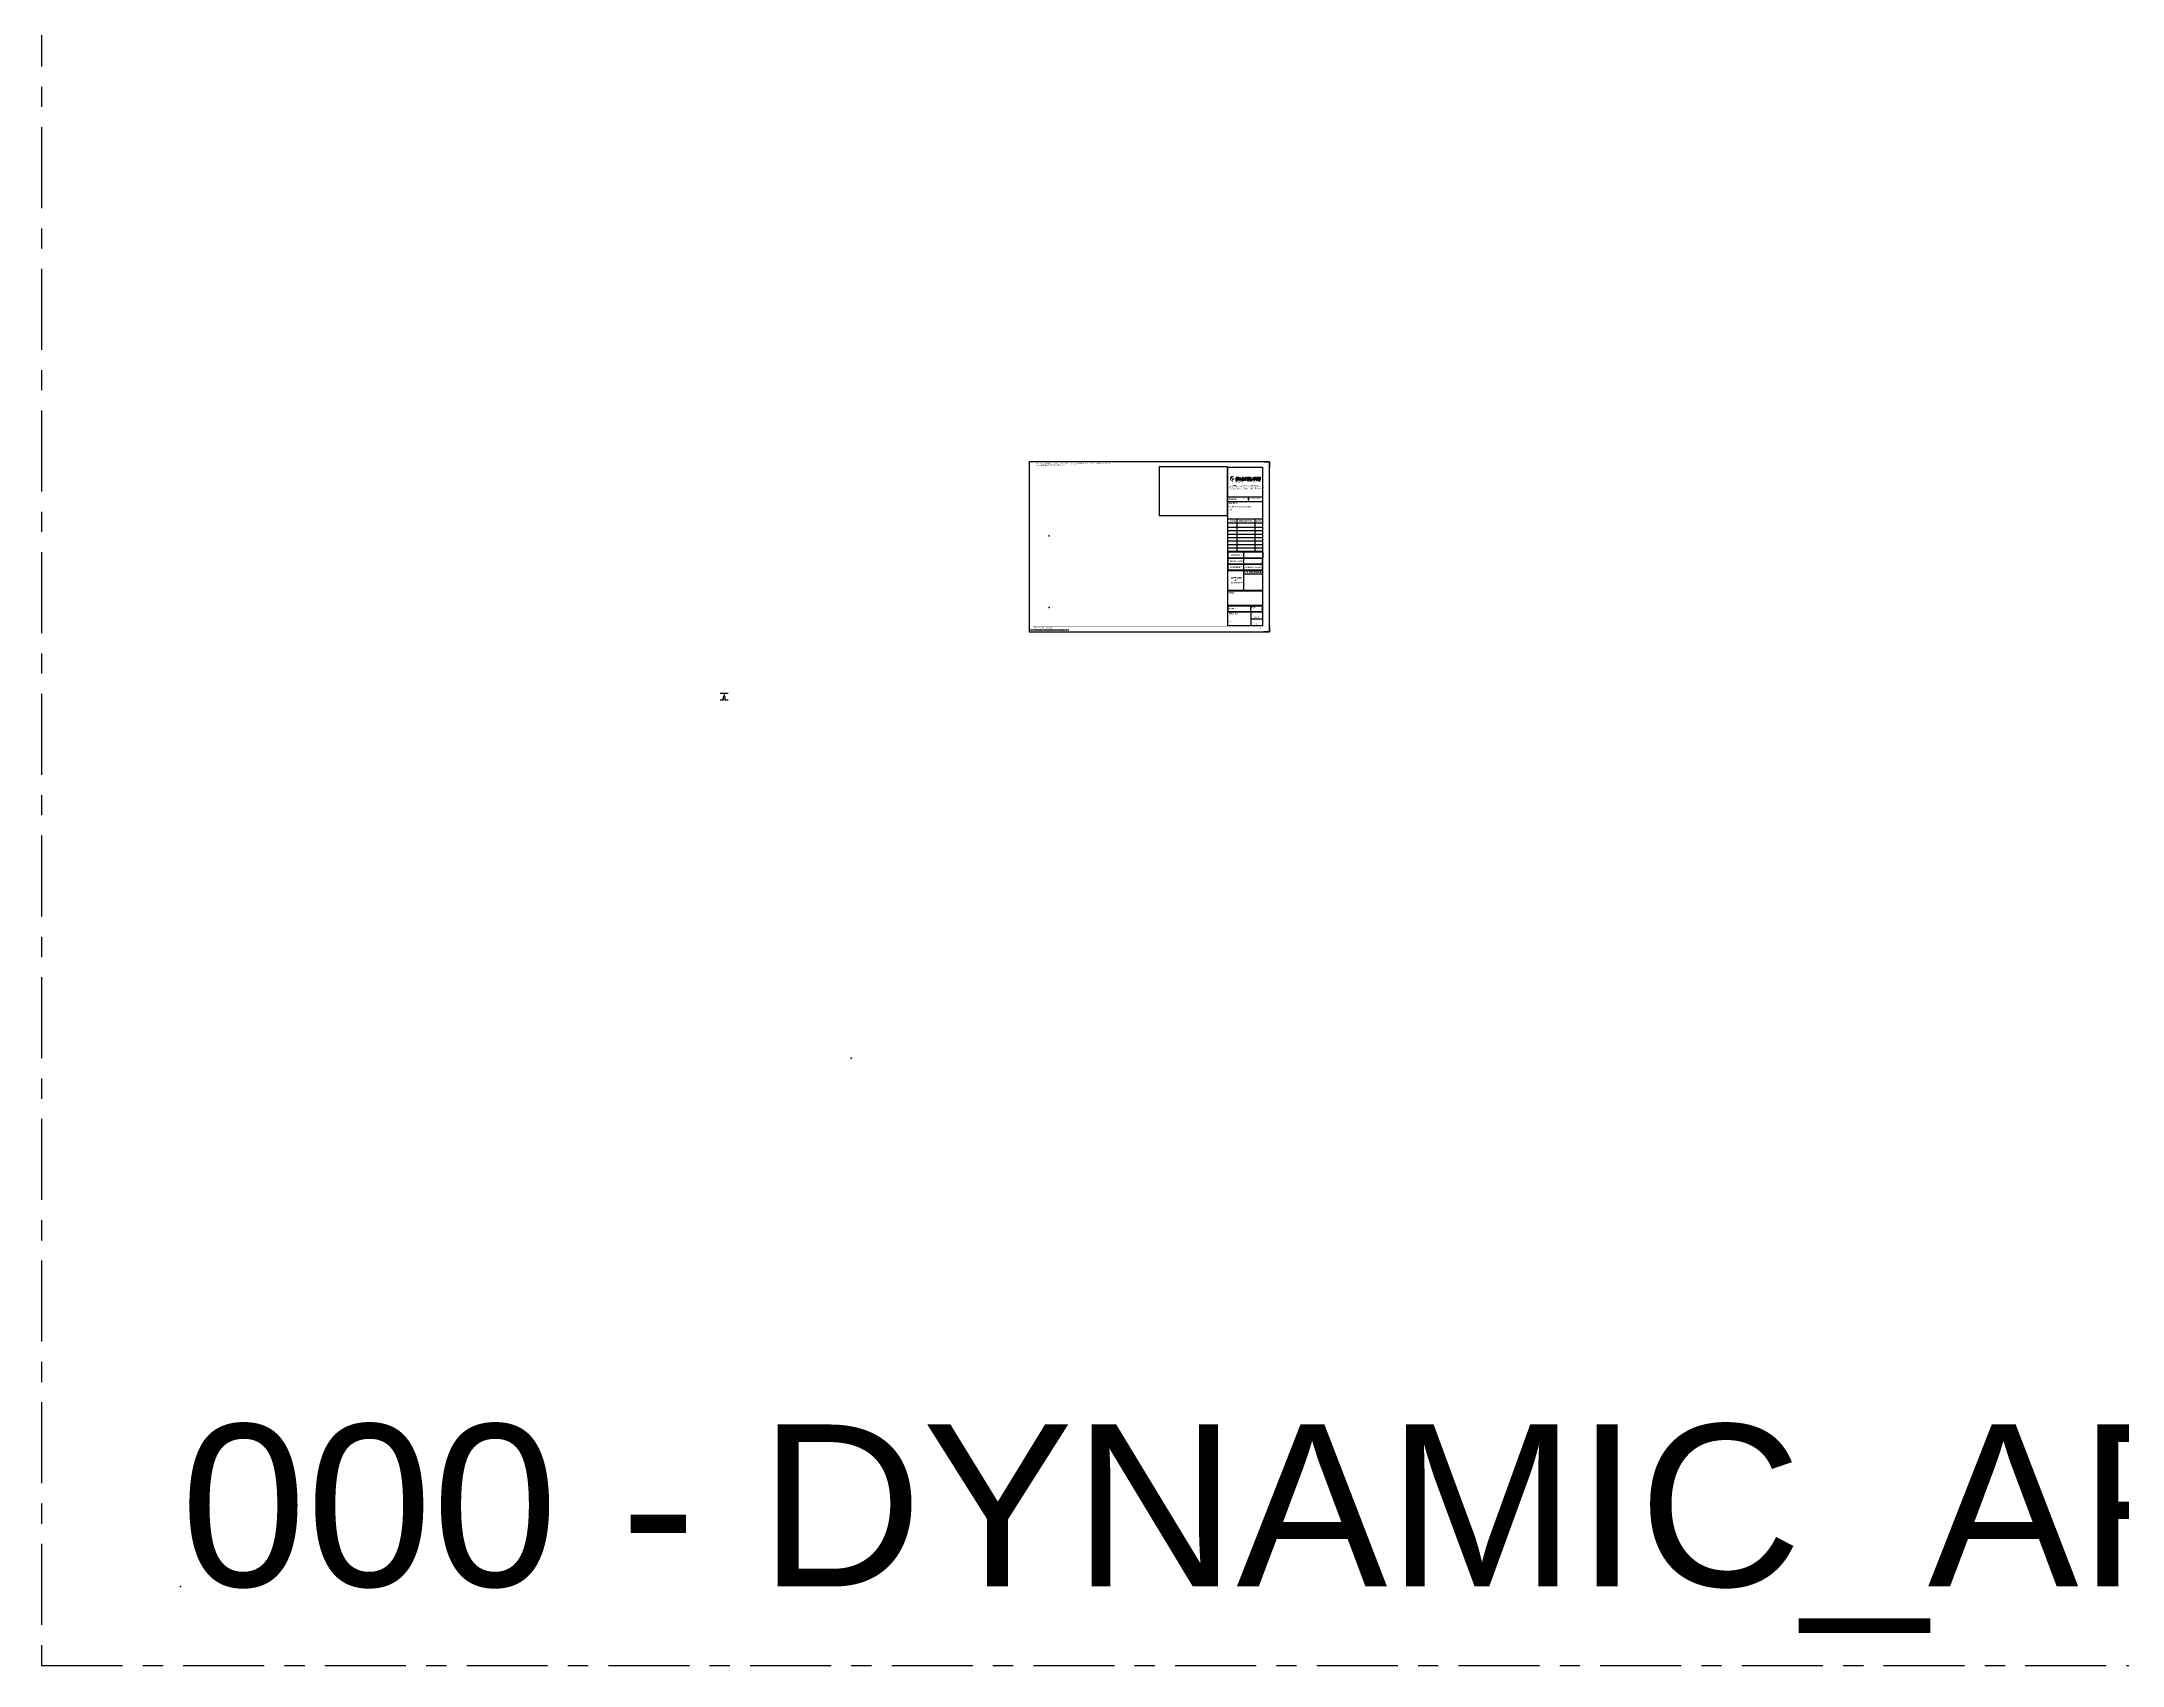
# Model space of a CAD drawing. Header units: millimetres. Extents: x -244126 to 368105, y -173968 to 259060.
# Drawn here: x -32876 to -20026, y 76552 to 86580 of the extents above; entities that cross this region are included whole.
import ezdxf
from ezdxf.enums import TextEntityAlignment as Align

# ---------------------------------------------------------------- set-up
doc = ezdxf.new("R2010")
doc.units = ezdxf.units.MM
doc.header["$MEASUREMENT"] = 0
for name, pattern in [('005_GG_TA_LINE', [13.75, 5, -1.25, 1.25, -1.25, 5]), ('BORDER2', [22.225, 6.35, -3.175, 6.35, -3.175, 0, -3.175]), ('SLD-Solid', [0]), ('TA_G_001.00_GG_TA_L_INE', [2.95, 1.1, -0.25, 0.25, -0.25, 1.1]), ('TA_HL_003.00000', [19.5, 10.65, -8.85])]:
    doc.linetypes.add(name, pattern=pattern)
for name, color, linetype in [('000 - H A T C H', 8, 'Continuous'), ('000 - L I N E 0.1', 1, 'Continuous'), ('000 - T E X T', 4, 'Continuous'), ('000 - TITLEBLOCK', 4, 'Continuous'), ('001 - ASCESSORIES', 1, 'Continuous')]:
    doc.layers.add(name, color=color, linetype=linetype)
doc.styles.add('century gothic111111', font='CordiaUPC.ttf')
doc.styles.add('Cetury Gothic', font='GOTHIC.TTF')
doc.styles.add('MtXpl_Century_Gothic', font='GOTHICB.TTF')
doc.styles.get("Standard").update_dxf_attribs({"font": 'arial.ttf'})
doc.styles.add('TA', font='Cordia New.ttf', dxfattribs={"height": 4.5})

# ---------------------------------------------------------------- blocks, each defined once
blk = doc.blocks.new('000 - ASSCESSORIES_FAMELINE_ALC-CARRIER_FOR_12x50mm._TOP_VIEW')
at = {"layer": '001 - ASCESSORIES', "color": 0}
for p, q in [((0, 50), (0, 0)), ((40, 50), (40, 31)), ((40, 19), (40, 0))]:
    blk.add_line(p, q, dxfattribs=at)
at = {"layer": '001 - ASCESSORIES', "color": 0, "linetype": 'SLD-Solid', "lineweight": 15}
blk.add_line((32, 19), (31, 19), dxfattribs=at)
at = {"layer": '001 - ASCESSORIES', "color": 0}
for points in [[(40, 31), (20, 31), (20, 19), (40, 19)], [(34, 19), (30, 20), (30, 19)], [(32, 19), (30, 19)]]:
    blk.add_lwpolyline(points, dxfattribs=at)
at = {"layer": '001 - ASCESSORIES', "color": 0, "linetype": 'SLD-Solid', "lineweight": 15}
blk.add_arc((270, 855), 869, 253.9699, 254.0359, dxfattribs=at)
at = {"layer": 'Defpoints', "color": 250}
blk.add_lwpolyline([(-2, 25), (22, 25)], dxfattribs=at)
blk = doc.blocks.new('*U1761')
at = {"color": 0, "linetype": '005_GG_TA_LINE'}
blk.add_lwpolyline([(0, 0), (1000, 0), (1000, 200), (0, 200)], close=True, dxfattribs=at)
for p in [(50, 37.5), (8.58, 4.88)]:
    blk.add_point(p, dxfattribs=at)
blk.add_attdef('NAMEBLK', (8.58, 4.88), '', height=10, dxfattribs=at)
blk = doc.blocks.new('A$Cfd196da9')
at = {"color": 0, "linetype": 'ByBlock', "const_width": 0.1}
blk.add_lwpolyline([(-143.5, -98), (96.5, -98), (96.5, 99), (-143.5, 99)], close=True, dxfattribs=at)
blk = doc.blocks.new('A$C5e861bfc')
h = blk.add_hatch(color=3)
h.dxf.hatch_style = 1
h.set_gradient(color1=(51, 51, 51), color2=(132, 132, 132), tint=1, name='INVHEMISPHERICAL')
edge = h.paths.add_edge_path()
edge.add_spline(control_points=[(5.5, -18.7), (5.4, -18.6), (5.2, -18.3), (4.9, -17.7), (4.6, -16.9), (4.4, -16.1), (4.6, -15.3), (4.9, -14.5), (5.5, -13.7), (6.6, -13), (7.5, -12.7), (8.1, -12.5)], knot_values=[0, 0, 0, 0, 3.999368, 8.221458, 16.423435, 22.935826, 28.683381, 35.030362, 41.70231, 52.106571, 65.045306, 65.045306, 65.045306, 65.045306], degree=3, periodic=0)
edge.add_line((8.1, -12.5), (5.6, -11.3))
edge.add_spline(control_points=[(5.6, -11.3), (5.3, -11.5), (4.7, -11.7), (4, -12.4), (3.4, -13.1), (3.1, -14), (3.1, -14.9), (3.3, -15.8), (3.8, -16.7), (4.4, -17.5), (4.9, -18.1), (5.3, -18.5), (5.5, -18.7)], knot_values=[0, 0, 0, 0, 7.114643, 15.455222, 22.761373, 29.246418, 36.248595, 42.954952, 52.716962, 59.173886, 65.493194, 72.469008, 72.469008, 72.469008, 72.469008], degree=3, periodic=0)
edge = h.paths.add_edge_path(flags=16)
edge.add_spline(control_points=[(6.5, -13), (6.4, -12.9), (6.2, -12.9), (5.7, -12.8), (5, -12.9), (4.2, -13), (3.7, -13.3), (3.5, -13.4)], knot_values=[0, 0, 0, 0, 1.056476, 5.025479, 11.599149, 18.811417, 24.352285, 24.352285, 24.352285, 24.352285], degree=3, periodic=0)
edge.add_spline(control_points=[(3.5, -13.4), (3.5, -13.4), (3.5, -13.4), (3.6, -13.2), (3.7, -13.1), (3.9, -12.8), (4, -12.7), (4.3, -12.4), (4.4, -12.2), (4.7, -12), (4.8, -12), (5, -11.8), (5.1, -11.8), (5.3, -11.7), (5.4, -11.6), (5.5, -11.5), (5.6, -11.5), (5.6, -11.5)], knot_values=[0.636744, 0.636744, 0.636744, 0.636744, 1.528083, 1.528083, 5.150301, 5.150301, 9.845601, 9.845601, 15.15015, 15.15015, 17.802424, 17.802424, 20.454698, 20.454698, 23.491903, 23.491903, 24.373762, 24.373762, 24.373762, 24.373762], degree=3, periodic=0)
edge.add_line((5.6, -11.5), (7.6, -12.5))
edge.add_spline(control_points=[(7.6, -12.5), (7.5, -12.5), (7.4, -12.6), (7, -12.7), (6.7, -12.8), (6.5, -13)], knot_values=[3.151221, 3.151221, 3.151221, 3.151221, 5.963358, 5.963358, 12.618488, 12.618488, 12.618488, 12.618488], degree=3, periodic=0)
h = blk.add_hatch(color=253)
h.dxf.hatch_style = 1
edge = h.paths.add_edge_path()
edge.add_spline(control_points=[(5.6, -11.5), (5.6, -11.5), (5.5, -11.5), (5.4, -11.6), (5.3, -11.7), (5.1, -11.8), (5, -11.8), (4.8, -12), (4.7, -12), (4.4, -12.2), (4.3, -12.4), (4, -12.7), (3.9, -12.8), (3.7, -13.1), (3.6, -13.2), (3.5, -13.4), (3.5, -13.4), (3.5, -13.4)], knot_values=[0.636744, 0.636744, 0.636744, 0.636744, 1.518603, 1.518603, 4.555808, 4.555808, 7.208082, 7.208082, 9.860357, 9.860357, 15.164905, 15.164905, 19.860205, 19.860205, 23.482423, 23.482423, 24.373762, 24.373762, 24.373762, 24.373762], degree=3, periodic=0)
edge.add_spline(control_points=[(3.5, -13.4), (3.7, -13.3), (4.2, -13), (5, -12.9), (5.7, -12.8), (6.2, -12.9), (6.4, -12.9), (6.5, -13)], knot_values=[0, 0, 0, 0, 5.540868, 12.753135, 19.326806, 23.295809, 24.352285, 24.352285, 24.352285, 24.352285], degree=3, periodic=0)
edge.add_spline(control_points=[(6.5, -13), (6.7, -12.8), (7, -12.7), (7.4, -12.6), (7.5, -12.5), (7.6, -12.5)], knot_values=[3.151221, 3.151221, 3.151221, 3.151221, 9.806351, 9.806351, 12.618488, 12.618488, 12.618488, 12.618488], degree=3, periodic=0)
edge.add_line((7.6, -12.5), (5.6, -11.5))
edge = h.paths.add_edge_path()
edge.add_spline(control_points=[(7.1, -14.3), (7.1, -14.3), (7.1, -14.3), (7, -14.4), (6.9, -14.4), (6.7, -14.5), (6.6, -14.6), (6.5, -14.7), (6.4, -14.7), (6.2, -14.9), (6, -15), (5.8, -15.2), (5.7, -15.4), (5.5, -15.6), (5.5, -15.7), (5.4, -15.8), (5.4, -15.9), (5.4, -15.9)], knot_values=[0.636744, 0.636744, 0.636744, 0.636744, 1.518603, 1.518603, 4.555808, 4.555808, 7.208082, 7.208082, 9.860357, 9.860357, 15.164905, 15.164905, 19.860205, 19.860205, 23.482423, 23.482423, 24.373762, 24.373762, 24.373762, 24.373762], degree=3, periodic=0)
edge.add_spline(control_points=[(5.4, -15.9), (5.4, -15.9), (5.5, -15.8), (5.5, -15.8)], knot_values=[0, 0, 0, 0, 1.522018, 1.522018, 1.522018, 1.522018], degree=3, periodic=0)
edge.add_spline(control_points=[(5.5, -15.8), (5.6, -15.7), (5.7, -15.7), (5.8, -15.7)], knot_values=[1.522018, 1.522018, 1.522018, 1.522018, 4.566053, 4.566053, 4.566053, 4.566053], degree=3, periodic=0)
edge.add_spline(control_points=[(5.8, -15.7), (5.8, -15.6), (5.9, -15.6), (6, -15.6), (6.1, -15.5)], knot_values=[4.566053, 4.566053, 4.566053, 4.566053, 5.540868, 7.610089, 7.610089, 7.610089, 7.610089], degree=3, periodic=0)
edge.add_spline(control_points=[(6.1, -15.5), (6.2, -15.5), (6.3, -15.5), (6.4, -15.5)], knot_values=[7.610089, 7.610089, 7.610089, 7.610089, 10.654125, 10.654125, 10.654125, 10.654125], degree=3, periodic=0)
edge.add_spline(control_points=[(6.4, -15.5), (6.5, -15.5), (6.7, -15.4), (6.8, -15.4), (6.9, -15.4)], knot_values=[10.654125, 10.654125, 10.654125, 10.654125, 12.753135, 15.220178, 15.220178, 15.220178, 15.220178], degree=3, periodic=0)
edge.add_spline(control_points=[(6.9, -15.4), (7.1, -15.4), (7.2, -15.4), (7.4, -15.4), (7.4, -15.4)], knot_values=[15.220178, 15.220178, 15.220178, 15.220178, 19.326806, 19.786231, 19.786231, 19.786231, 19.786231], degree=3, periodic=0)
edge.add_spline(control_points=[(7.4, -15.4), (7.5, -15.4), (7.6, -15.4), (7.6, -15.4)], knot_values=[19.786231, 19.786231, 19.786231, 19.786231, 22.069258, 22.069258, 22.069258, 22.069258], degree=3, periodic=0)
edge.add_spline(control_points=[(7.6, -15.4), (7.7, -15.4), (7.7, -15.4), (7.8, -15.5), (7.8, -15.5)], knot_values=[22.069258, 22.069258, 22.069258, 22.069258, 23.295809, 23.591276, 23.591276, 23.591276, 23.591276], degree=3, periodic=0)
edge.add_spline(control_points=[(7.8, -15.5), (7.8, -15.5), (7.8, -15.5), (7.9, -15.5)], knot_values=[23.591276, 23.591276, 23.591276, 23.591276, 24.352285, 24.352285, 24.352285, 24.352285], degree=3, periodic=0)
edge.add_spline(control_points=[(7.9, -15.5), (8.1, -15.4), (8.3, -15.3), (8.6, -15.2), (8.7, -15.1), (8.8, -15.1)], knot_values=[3.151221, 3.151221, 3.151221, 3.151221, 9.806351, 9.806351, 12.618488, 12.618488, 12.618488, 12.618488], degree=3, periodic=0)
edge.add_line((8.8, -15.1), (7.1, -14.3))
h = blk.add_hatch(color=3)
h.dxf.hatch_style = 1
h.set_gradient(color1=(51, 51, 51), color2=(132, 132, 132), tint=1, name='INVHEMISPHERICAL')
edge = h.paths.add_edge_path()
edge.add_spline(control_points=[(7.1, -20.2), (7, -20.1), (6.8, -19.9), (6.5, -19.4), (6.3, -18.8), (6.2, -18), (6.3, -17.4), (6.5, -16.8), (7.1, -16.1), (8, -15.5), (8.7, -15.3), (9.2, -15.1)], knot_values=[0, 0, 0, 0, 3.28902, 6.761203, 13.506384, 18.862075, 23.588778, 28.808439, 34.295348, 42.851654, 53.492273, 53.492273, 53.492273, 53.492273], degree=3, periodic=0)
edge.add_line((9.2, -15.1), (7.1, -14.1))
edge.add_spline(control_points=[(7.1, -14.1), (6.9, -14.3), (6.4, -14.5), (5.8, -15), (5.3, -15.6), (5.1, -16.3), (5.1, -17), (5.3, -17.9), (5.6, -18.6), (6.1, -19.2), (6.6, -19.7), (6.9, -20.1), (7.1, -20.2)], knot_values=[0, 0, 0, 0, 5.850974, 12.71014, 18.718608, 24.051811, 29.810295, 35.325501, 43.35363, 48.663707, 53.86061, 59.597414, 59.597414, 59.597414, 59.597414], degree=3, periodic=0)
edge = h.paths.add_edge_path(flags=16)
edge.add_spline(control_points=[(6.1, -15.5), (6, -15.6), (5.9, -15.6), (5.8, -15.6), (5.8, -15.7)], knot_values=[4.566053, 4.566053, 4.566053, 4.566053, 6.635274, 7.610089, 7.610089, 7.610089, 7.610089], degree=3, periodic=0)
edge.add_spline(control_points=[(5.8, -15.7), (5.7, -15.7), (5.6, -15.7), (5.5, -15.8)], knot_values=[1.522018, 1.522018, 1.522018, 1.522018, 4.566053, 4.566053, 4.566053, 4.566053], degree=3, periodic=0)
edge.add_spline(control_points=[(5.5, -15.8), (5.5, -15.8), (5.4, -15.9), (5.4, -15.9)], knot_values=[0, 0, 0, 0, 1.522018, 1.522018, 1.522018, 1.522018], degree=3, periodic=0)
edge.add_spline(control_points=[(5.4, -15.9), (5.4, -15.9), (5.4, -15.8), (5.5, -15.7), (5.5, -15.6), (5.7, -15.4), (5.8, -15.2), (6, -15), (6.2, -14.9), (6.4, -14.7), (6.5, -14.7), (6.6, -14.6), (6.7, -14.5), (6.9, -14.4), (7, -14.4), (7.1, -14.3), (7.1, -14.3), (7.1, -14.3)], knot_values=[0.636744, 0.636744, 0.636744, 0.636744, 1.528083, 1.528083, 5.150301, 5.150301, 9.845601, 9.845601, 15.15015, 15.15015, 17.802424, 17.802424, 20.454698, 20.454698, 23.491903, 23.491903, 24.373762, 24.373762, 24.373762, 24.373762], degree=3, periodic=0)
edge.add_line((7.1, -14.3), (8.8, -15.1))
edge.add_spline(control_points=[(8.8, -15.1), (8.7, -15.1), (8.6, -15.2), (8.3, -15.3), (8.1, -15.4), (7.9, -15.5)], knot_values=[3.151221, 3.151221, 3.151221, 3.151221, 5.963358, 5.963358, 12.618488, 12.618488, 12.618488, 12.618488], degree=3, periodic=0)
edge.add_spline(control_points=[(7.9, -15.5), (7.8, -15.5), (7.8, -15.5), (7.8, -15.5)], knot_values=[23.591276, 23.591276, 23.591276, 23.591276, 24.352285, 24.352285, 24.352285, 24.352285], degree=3, periodic=0)
edge.add_spline(control_points=[(7.8, -15.5), (7.8, -15.5), (7.7, -15.4), (7.7, -15.4), (7.6, -15.4)], knot_values=[22.069258, 22.069258, 22.069258, 22.069258, 22.364725, 23.591276, 23.591276, 23.591276, 23.591276], degree=3, periodic=0)
edge.add_spline(control_points=[(7.6, -15.4), (7.6, -15.4), (7.5, -15.4), (7.4, -15.4)], knot_values=[19.786231, 19.786231, 19.786231, 19.786231, 22.069258, 22.069258, 22.069258, 22.069258], degree=3, periodic=0)
edge.add_spline(control_points=[(7.4, -15.4), (7.4, -15.4), (7.2, -15.4), (7.1, -15.4), (6.9, -15.4)], knot_values=[15.220178, 15.220178, 15.220178, 15.220178, 15.679604, 19.786231, 19.786231, 19.786231, 19.786231], degree=3, periodic=0)
edge.add_spline(control_points=[(6.9, -15.4), (6.8, -15.4), (6.7, -15.4), (6.5, -15.5), (6.4, -15.5)], knot_values=[10.654125, 10.654125, 10.654125, 10.654125, 13.121167, 15.220178, 15.220178, 15.220178, 15.220178], degree=3, periodic=0)
edge.add_spline(control_points=[(6.4, -15.5), (6.3, -15.5), (6.2, -15.5), (6.1, -15.5)], knot_values=[7.610089, 7.610089, 7.610089, 7.610089, 10.654125, 10.654125, 10.654125, 10.654125], degree=3, periodic=0)
h = blk.add_hatch(color=3)
h.dxf.hatch_style = 1
h.paths.add_polyline_path([(10.1, -16.7), (11.1, -16.7), (11.3, -15.5), (13, -15.5), (13.1, -14.8), (11.5, -14.8), (11.6, -14.1), (13.4, -14.1), (13.6, -13.4), (10.8, -13.4)])
h.paths.add_polyline_path([(12.6, -16.7), (13.6, -16.7), (15.6, -14), (16.3, -16.7), (17.4, -16.7), (16.3, -13.4), (15.2, -13.4)])
h.paths.add_polyline_path([(19.3, -14), (19.9, -16.7), (20.9, -16.7), (22.6, -14), (22, -16.7), (22.9, -16.7), (23.6, -13.4), (22.2, -13.4), (20.6, -15.9), (20.1, -13.4), (18.6, -13.4), (17.9, -16.7), (18.7, -16.7)])
h.paths.add_polyline_path([(24, -16.7), (26.9, -16.7), (27, -16), (25.1, -16), (25.2, -15.4), (27.1, -15.4), (27.2, -14.7), (25.4, -14.7), (25.5, -14.1), (27.4, -14.1), (27.6, -13.4), (24.7, -13.4)])
h.paths.add_polyline_path([(27.8, -16.7), (30.7, -16.7), (30.8, -16), (28.9, -16), (29.5, -13.4), (28.5, -13.4)])
h.paths.add_polyline_path([(31.2, -16.7), (32.1, -16.7), (32.9, -13.4), (31.9, -13.4)])
h.paths.add_polyline_path([(32.9, -16.7), (33.8, -16.7), (34.3, -14.3), (35.3, -16.7), (36.6, -16.7), (37.4, -13.4), (36.5, -13.4), (36, -15.8), (34.9, -13.4), (33.6, -13.4)])
h.paths.add_polyline_path([(37.6, -16.7), (40.5, -16.7), (40.6, -16), (38.7, -16), (38.8, -15.4), (40.7, -15.4), (40.8, -14.7), (39, -14.7), (39.1, -14.1), (41, -14.1), (41.2, -13.4), (38.3, -13.4)])
at = {"color": 3, "linetype": 'Continuous'}
for p, q in [((0, -37.4), (44, -37.4)), ((0.5, -69.3), (43.5, -69.3)), ((11.5, -65), (11.5, -104.7)), ((33.8, -65), (33.8, -104.7)), ((0.5, -105.3), (0.5, -112.7)), ((0.5, -112.7), (43.5, -112.7)), ((19.8, -105.3), (19.8, -112.7)), ((19.8, -113.3), (19.8, -120.2)), ((19.8, -120.7), (19.8, -127.6)), ((19.8, -128.2), (19.8, -153)), ((44, -112.7), (44, -105.3)), ((19.8, -132.5), (44, -132.5)), ((28.7, -179), (28.7, -172.1)), ((28.7, -179.5), (28.7, -196.5)), ((28.7, -188.1), (43.5, -188.1))]:
    blk.add_line(p, q, dxfattribs=at)
at = {"color": 8, "linetype": 'Continuous'}
for p, q in [((0.5, -74.6), (43.5, -74.6)), ((0.5, -78.9), (43.5, -78.9)), ((0.5, -83.2), (43.5, -83.2)), ((0.5, -87.5), (43.5, -87.5)), ((0.5, -91.8), (43.5, -91.8)), ((0.5, -96.1), (43.5, -96.1)), ((0.5, -100.4), (43.5, -100.4))]:
    blk.add_line(p, q, dxfattribs=at)
at = {"color": 3}
for points in [[(13.6, -13.4), (10.8, -13.4), (10.1, -16.7), (11.1, -16.7), (11.3, -15.5), (13, -15.5), (13.1, -14.8), (11.5, -14.8), (11.6, -14.1), (13.4, -14.1), (13.6, -13.4)], [(12.6, -16.7), (15.2, -13.4), (16.3, -13.4), (17.4, -16.7), (16.3, -16.7), (15.6, -14), (13.6, -16.7), (12.6, -16.7)], [(17.9, -16.7), (18.7, -16.7), (19.3, -14), (19.9, -16.7), (20.9, -16.7), (22.6, -14), (22, -16.7), (22.9, -16.7), (23.6, -13.4), (22.2, -13.4), (20.6, -15.9), (20.1, -13.4), (18.6, -13.4), (17.9, -16.7)], [(29.5, -13.4), (28.5, -13.4), (27.8, -16.7), (30.7, -16.7), (30.8, -16), (28.9, -16), (29.5, -13.4)], [(31.9, -13.4), (32.9, -13.4), (32.1, -16.7), (31.2, -16.7), (31.9, -13.4)], [(32.9, -16.7), (33.8, -16.7), (34.3, -14.3), (35.3, -16.7), (36.6, -16.7), (37.4, -13.4), (36.5, -13.4), (36, -15.8), (34.9, -13.4), (33.6, -13.4), (32.9, -16.7)]]:
    blk.add_lwpolyline(points, dxfattribs=at)
for points in [[(25.5, -14.1), (27.4, -14.1), (27.6, -13.4), (24.7, -13.4), (24, -16.7), (26.9, -16.7), (27, -16), (25.1, -16), (25.2, -15.4), (27.1, -15.4), (27.2, -14.7), (25.4, -14.7)], [(39.1, -14.1), (41, -14.1), (41.2, -13.4), (38.3, -13.4), (37.6, -16.7), (40.5, -16.7), (40.6, -16), (38.7, -16), (38.8, -15.4), (40.7, -15.4), (40.8, -14.7), (39, -14.7)]]:
    blk.add_lwpolyline(points, close=True, dxfattribs=at)
at = {"color": 3, "linetype": 'Continuous'}
for points in [[(0.5, -42.9), (43.5, -42.9), (43.5, -43.5), (0.5, -43.5)], [(0.5, -64.5), (43.5, -64.5), (43.5, -65), (0.5, -65)], [(0.5, -105.3), (43.5, -105.3), (43.5, -104.7), (0.5, -104.7)], [(0.5, -120.2), (43.5, -120.2), (43.5, -113.3), (0.5, -113.3)], [(0.5, -127.6), (43.5, -127.6), (43.5, -120.7), (0.5, -120.7)], [(0.5, -128.2), (43.5, -128.2), (43.5, -153), (0.5, -153)], [(0.5, -153.5), (43.5, -153.5), (43.5, -171.6), (0.5, -171.6)], [(0.5, -179), (43.5, -179), (43.5, -172.1), (0.5, -172.1)], [(0.5, -179.5), (43.5, -179.5), (43.5, -196.5), (0.5, -196.5)]]:
    blk.add_lwpolyline(points, close=True, dxfattribs=at)
at = {"layer": '000 - T E X T', "color": 3, "const_width": 0.1}
blk.add_lwpolyline([(0, -197), (44, -197), (44, 0), (0, 0)], close=True, dxfattribs=at)
at = {"color": 4, "style": 'Cetury Gothic'}
for s, p in [('ARE  PROPERTY  OF  FAMELINE  PRODUCTS  CO.,LTD.', (1.3, -26)), (' WARNING :         ALL  DESIGN  AND  DRAWING', (3.4, -24)), (' CANNOT   USED   WITHOUT   THEIR   PERMISSION', (3, -28))]:
    blk.add_text(s, height=1.2, dxfattribs=at).set_placement(p)
at = {"color": 4, "linetype": 'BORDER2', "style": 'MtXpl_Century_Gothic'}
blk.add_text('TAWAN TRAIRAT', height=1.72, dxfattribs=at).set_placement((31.9, -124.2), align=Align.MIDDLE_CENTER)
at = {"color": 2, "attachment_point": 1, "style": 'Cetury Gothic'}
for s, width, insert, char_height in [('{\\f@Meiryo UI|b1|i1|c0|p34;\\T1.1;GROUP}', 12.105, (10, -17.3), 1.918), ('{\\fArial Black|b0|i1|c0|p34;\\T1.2;ALWAYS BEYOND}', 19.624, (24.3, -17.7), 1.023)]:
    blk.add_mtext_dynamic_manual_height_columns(s, width=width, gutter_width=3.2, heights=[0], dxfattribs=dict(at, insert=insert, char_height=char_height))
at = {"color": 4, "char_height": 1.8, "style": 'Cetury Gothic'}
for s, insert, attachment_point in [('{\\f@Malgun Gothic|b1|i0|c0|p34;W/O N0. :}', (1.8, -39.3), 1), ('{\\f@Malgun Gothic|b1|i0|c0|p34;PROJECT :}', (1.8, -44.4), 1), ('{\\fCentury Gothic|b1|i0|c0|p34;ISSUE}', (6.7, -66.2), 2), ('{\\fCentury Gothic|b1|i0|c0|p34;DESCRIPTION}', (22.6, -66.2), 2), ('{\\fCentury Gothic|b1|i0|c0|p34;DATE}', (38.6, -66.2), 2), ('{\\fCentury Gothic|b1|i0|c0|p34;DESIGN MGR.}', (2.9, -116.1), 1), ('{\\fCentury Gothic|b1|i0|c0|p34;DRAWN BY}', (3.9, -123.3), 1), ('{\\fCentury Gothic|b1|i0|c0|p34;DESIGNER}', (4.4, -108.1), 1), ('{\\fCentury Gothic|b1|i0|c0|p34;APPROVED\\P       BY\\PCUSTOMER}', (4.2, -136.4), 1), ('{\\fCentury Gothic|b1|i0|c0|p34;FOR PRELIMINARY}', (31.9, -129.4), 2), ('{\\f@Malgun Gothic|b1|i0|c0|p34;TITLE :}', (1.6, -155), 1), ('{\\fCentury Gothic|b1|i0|c0|p34;DATE :}', (1.6, -174.6), 1), ('REV.', (29.8, -173), 1), ('{\\fCentury Gothic|b1|i0|c0|p34;DWG. No. :}', (1.6, -180.5), 1)]:
    blk.add_mtext(s, dxfattribs=dict(at, insert=insert, attachment_point=attachment_point))
blk = doc.blocks.new('*U1678')
for p in [(1356, 824), (1356, 815)]:
    blk.add_point(p)
at = {"linetype": '005_GG_TA_LINE'}
for p in [(125, 592), (125, 150)]:
    blk.add_point(p, dxfattribs=at)
at = {"layer": '000 - L I N E 0.1', "color": 21, "linetype": 'Continuous'}
for points in [[(36, 1050), (0, 1050), (0, 1014)], [(1449, 1050), (1485, 1050), (1485, 1014)], [(0, 36), (0, 0), (36, 0)], [(1485, 36), (1485, 0), (1449, 0)]]:
    blk.add_lwpolyline(points, dxfattribs=at)
at = {"layer": '000 - T E X T', "color": 3, "const_width": 0.5}
blk.add_lwpolyline([(1445, 35), (1225, 35), (1225, 1020), (1445, 1020)], close=True, dxfattribs=at)
at = {"layer": '000 - T E X T', "color": 3}
blk.add_lwpolyline([(1442, 37), (1228, 37), (1228, 1017), (1442, 1017)], close=True, dxfattribs=at)
at = {"layer": '000 - TITLEBLOCK', "color": 250}
blk.add_lwpolyline([(0, 0), (1485, 0), (1485, 1050), (0, 1050)], close=True, dxfattribs=at)
at = {"layer": 'Defpoints', "color": 250, "linetype": 'TA_G_001.00_GG_TA_L_INE'}
blk.add_line((5, 12), (245, 12), dxfattribs=at)
at = {"xscale": 5, "yscale": 5, "zscale": 5}
blk.add_blockref('A$C5e861bfc', (1225, 1020), dxfattribs=at)
at = {"layer": '000 - T E X T', "color": 3, "xscale": 5, "yscale": 5, "zscale": 5}
blk.add_blockref('A$Cfd196da9', (742, 525), dxfattribs=at)
at = {"color": 4, "style": 'Cetury Gothic'}
blk.add_text(' 1:', height=6.25, dxfattribs=at).set_placement((1421, 22))
at = {"color": 4, "style": 'TA'}
blk.add_attdef('PAPER_SIZE', text='', height=6.25, dxfattribs=at).set_placement((1421, 25), align=Align.MIDDLE_RIGHT)
blk.add_attdef('SCALE_SIZE', text='', height=6.25, dxfattribs=at).set_placement((1434, 25), align=Align.MIDDLE_LEFT)
at = {"layer": '000 - H A T C H', "color": 4, "insert": (27, 28), "char_height": 6.36, "attachment_point": 1, "style": 'century gothic111111'}
blk.add_mtext('FM-B2-DE-06/Rev.0/10-06-56', dxfattribs=at)
at = {"layer": '000 - T E X T', "color": 250, "style": 'TA'}
for tag, height, p in [('SUPERLINK', 5, (43, 1039)), ('NAMEFILE', 5, (43, 1029)), ('SC', 100, (8, 938))]:
    blk.add_attdef(tag, text='', height=height, dxfattribs=at).set_placement(p, align=Align.MIDDLE_LEFT)
at = {"layer": '000 - T E X T', "color": 4, "style": 'TA'}
for tag, height, p in [('PRELIM_NAME_PROJECT_1', 7.5, (1237, 773)), ('PRELIM_NAME_JOB_1', 5, (1312, 825)), ('PRELIM_NAME_JOB_2', 5, (1312, 815)), ('PRELIM_NAME_PROJECT_2', 7.5, (1237, 755)), ('PRELIM_NAME_PROJECT_3', 7.5, (1237, 736)), ('PRELIM_NAME_TITLE_3', 6, (1239, 185)), ('PRELIM_NAME_TITLE_1', 1.2, (248, 44)), ('PRELIM_NAME_TITLE_2', 1.2, (248, 40)), ('DRAWING_NO1', 6, (1237, 82)), ('DRAWING_NO2', 6, (1237, 62))]:
    blk.add_attdef(tag, text='', height=height, dxfattribs=at).set_placement(p, align=Align.MIDDLE_LEFT)
blk.add_attdef('NAME_REMARK', (138, 43), '', height=10, dxfattribs=at)
at = {"layer": '000 - T E X T', "color": 4, "style": 'Cetury Gothic'}
for tag, p in [('TOTAL_SHEET_NO.', (1402, 44)), ('SHEET_NO.', (1404, 85))]:
    blk.add_attdef(tag, text='', height=9, dxfattribs=at).set_placement(p, align=Align.CENTER)

msp = doc.modelspace()

# ---------------------------------------------------------------- linework, layer by layer
at = {"color": 3}
msp.add_lwpolyline([(-25973.83332, 83653.66634), (-25553.00496, 83653.66634), (-25553.00496, 83955.0069), (-25973.83332, 83955.0069)], close=True, dxfattribs=at)

# ---------------------------------------------------------------- block references
at = {"color": 2, "linetype": 'TA_HL_003.00000'}
msp.add_blockref('*U1678', (-26778.00496, 82935.0069), dxfattribs=at).add_auto_attribs({'DRAWING_NO2': 'D101', 'SHEET_NO.': '1 of 1', 'TOTAL_SHEET_NO.': '1', 'SUPERLINK': 'C:\\\\TA\\\\TA_WORK\\\\FAMELINE_EST_DATA_2020\\\\250_L65\\\\250004_RIVA_3_CONDO\\\\ALUMINIUM SUN LOUVERS\\\\ALUMINIUM SUN LOUVERS', 'NAMEFILE': '2024_11_06_ESTMP_250004_RIVA_3_CONDO_L65-', 'PRELIM_NAME_JOB_1': '2024_11_06_BU2_443_250_250004', 'PRELIM_NAME_PROJECT_1': 'ALUMINIUM SUN LOUVERS', 'PRELIM_NAME_PROJECT_2': 'L65'})
at = {"layer": '001 - ASCESSORIES', "linetype": '005_GG_TA_LINE', "xscale": 100, "yscale": 100, "zscale": 100}
msp.add_blockref('*U1761', (-32876.06355, 76551.68588), dxfattribs=at).add_auto_attribs({'NAMEBLK': '000 - DYNAMIC_ARRAY+COMBINE_TUBE_[VARIES]_@100mm._COMBINE_SET'})
at = {"layer": '001 - ASCESSORIES', "color": 0, "rotation": 270}
msp.add_blockref('000 - ASSCESSORIES_FAMELINE_ALC-CARRIER_FOR_12x50mm._TOP_VIEW', (-28686.50241, 82553.2345), dxfattribs=at)

doc.saveas('drawing.dxf')
